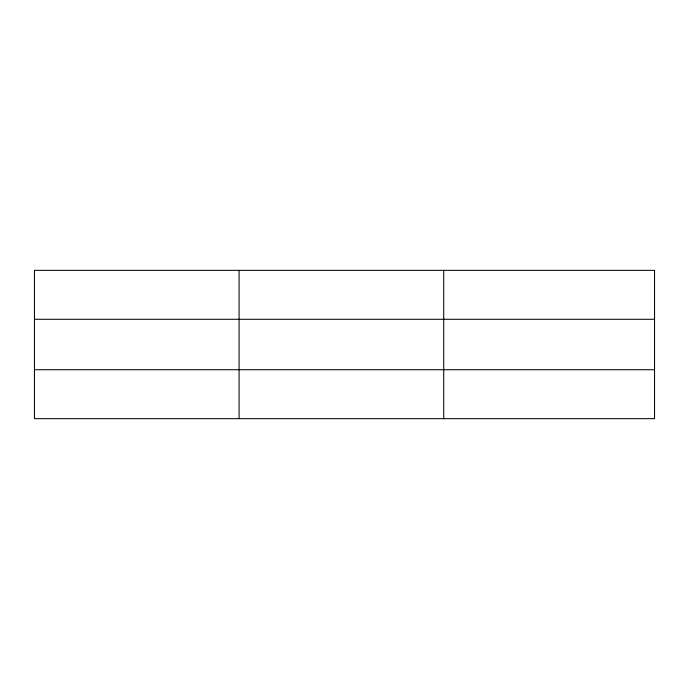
<?xml version="1.0" encoding="UTF-8"?>
<svg xmlns="http://www.w3.org/2000/svg" width="689" height="689" viewBox="0 0 689 689"><rect width="100%" height="100%" fill="white"/><g stroke="black" fill="none" stroke-linecap="round" stroke-linejoin="round"><path stroke-width="1.03" d="M239.083 418.662L239.083 270.338M443.716 418.662L443.716 270.338M654.55 319.283L654.55 270.338L34.45 270.338L34.45 418.662L654.55 418.662L654.55 319.283L34.45 319.283M34.45 369.717L654.55 369.717"/></g></svg>
